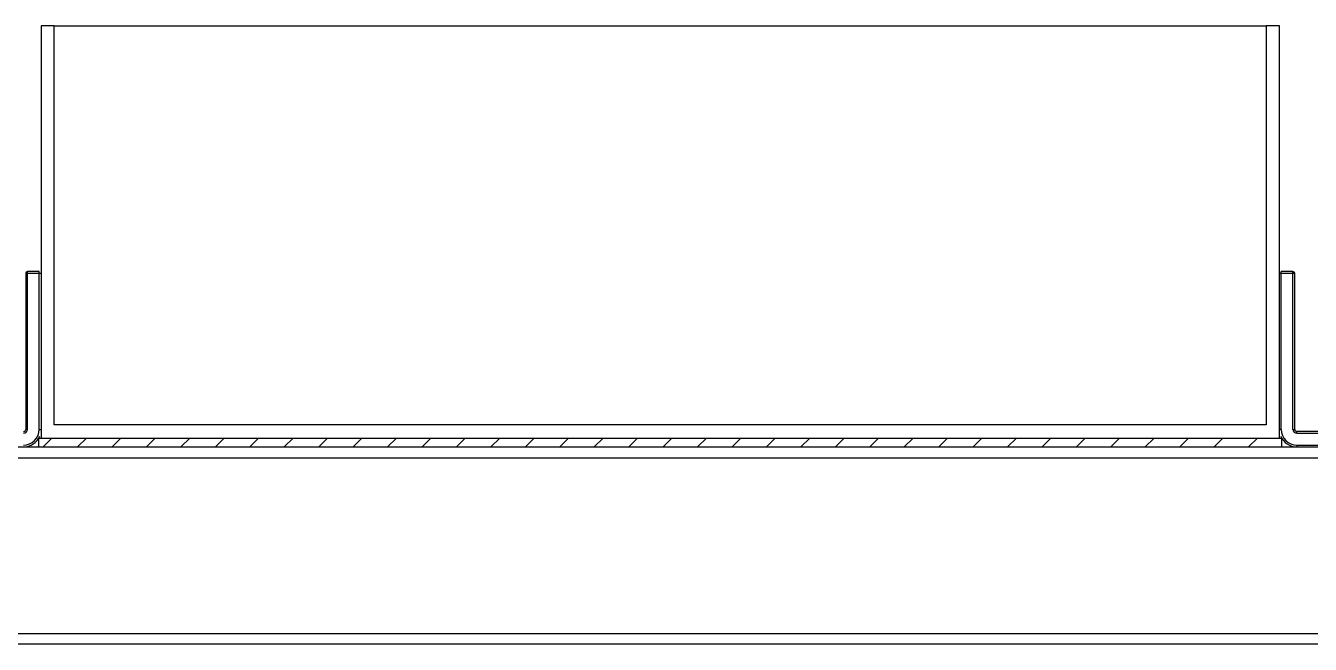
# Model space of a CAD drawing. Header units: millimetres. Extents: x -633009578 to 5705885, y -633235091 to 2571734.
# Drawn here: x 2450911 to 2453533, y 2000692 to 2001955 of the extents above; entities that cross this region are included whole.
import ezdxf

# ---------------------------------------------------------------- set-up
doc = ezdxf.new("R2010")
doc.units = ezdxf.units.MM
doc.header["$LTSCALE"] = 1000
doc.header["$MEASUREMENT"] = 0
doc.layers.get('0').update_dxf_attribs({"color": 9})
doc.layers.add('E-WIRE-系统', color=3, linetype='Continuous')

# ---------------------------------------------------------------- blocks, each defined once
blk = doc.blocks.new('G$CF4FACE3C')
at = {"layer": 'E-WIRE-系统'}
h = blk.add_hatch(dxfattribs=at)
h.set_pattern_fill('ANSI31', color=256, scale=359.612501, style=0)
h.set_pattern_definition([(45, (-2204287.98, -5658590.6), (-31.78555474, 31.78555474), [])])
h.paths.add_polyline_path([(-12827.8, 4194.6), (-12823.8, 4194.6), (-10538, 4194.6), (-10534, 4194.6), (-10534, 4178.4), (-12827.8, 4178.4)])
for p, q in [((-12823.8, 4955.9), (-12823.8, 4194.6)), ((-12799.5, 4955.9), (-12823.8, 4955.9)), ((-12799.5, 4218.9), (-12799.5, 4955.9)), ((-12799.5, 4955.9), (-10562.3, 4955.9)), ((-10538, 4955.9), (-10562.3, 4955.9)), ((-10562.3, 4955.9), (-10562.3, 4218.9)), ((-10538, 4194.6), (-10538, 4955.9)), ((-12852.1, 4498.8), (-12852.1, 4210.8)), ((-12852.1, 4498.8), (-12823.8, 4498.8)), ((-12848.9, 4210.8), (-12848.9, 4502.1)), ((-12827, 4502.1), (-12848.9, 4502.1)), ((-12827, 4210.8), (-12827, 4502.1)), ((-10538, 4498.8), (-10509.7, 4498.8)), ((-10513, 4502.1), (-10534.8, 4502.1)), ((-10534.8, 4210.8), (-10534.8, 4502.1)), ((-10513, 4210.8), (-10513, 4502.1)), ((-10509.7, 4210.8), (-10509.7, 4498.8)), ((-12848.9, 4210.8), (-12852.1, 4210.8)), ((-12827, 4210.8), (-12823.8, 4210.8)), ((-10562.3, 4218.9), (-12799.5, 4218.9)), ((-10534.8, 4210.8), (-10538, 4210.8)), ((-10513, 4210.8), (-10509.7, 4210.8)), ((-10258.1, 4206.7), (-10505.7, 4206.7)), ((-10505.7, 4203.5), (-10505.7, 4206.7)), ((-10505.7, 4203.5), (-10254.8, 4203.5)), ((-14044.8, 4178.4), (-9318.4, 4178.4)), ((-12827.8, 4178.4), (-12827.8, 4194.6)), ((-12827.8, 4194.6), (-12823.8, 4194.6)), ((-12827.8, 4178.4), (-10534, 4178.4)), ((-12823.8, 4194.6), (-10538, 4194.6)), ((-10538, 4194.6), (-10534, 4194.6)), ((-10534, 4194.6), (-10534, 4178.4)), ((-10505.7, 4181.7), (-10254.8, 4181.7)), ((-10505.7, 4181.7), (-10505.7, 4178.4)), ((-14044.8, 4158.2), (-9318.4, 4158.2)), ((-14044.8, 3834.2), (-9318.4, 3834.2)), ((-9318.4, 3814), (-14044.8, 3814))]:
    blk.add_line(p, q, dxfattribs=at)
for centre, radius, start, end in [((-12848.9, 4498.8), 3.24, 90, 180), ((-10513, 4498.8), 3.24, 0, 90), ((-12856.2, 4210.8), 29.1, 270, 0), ((-12856.2, 4210.8), 7.28, 270, 0), ((-12856.2, 4210.8), 4.05, 270, 0), ((-12856.2, 4210.8), 32.4, 270, 337.5), ((-10505.7, 4210.8), 32.4, 202.5, 270), ((-10505.7, 4210.8), 29.1, 180, 270), ((-10505.7, 4210.8), 7.28, 180, 270), ((-10505.7, 4210.8), 4.05, 180, 270)]:
    blk.add_arc(centre, radius, start, end, dxfattribs=at)

msp = doc.modelspace()

# ---------------------------------------------------------------- block references
at = {"xscale": 1.10592, "yscale": 1.10592, "zscale": 1.10592}
msp.add_blockref('G$CF4FACE3C', (2465124.5, 1996473.9, -46.1), dxfattribs=at)

doc.saveas('drawing.dxf')
